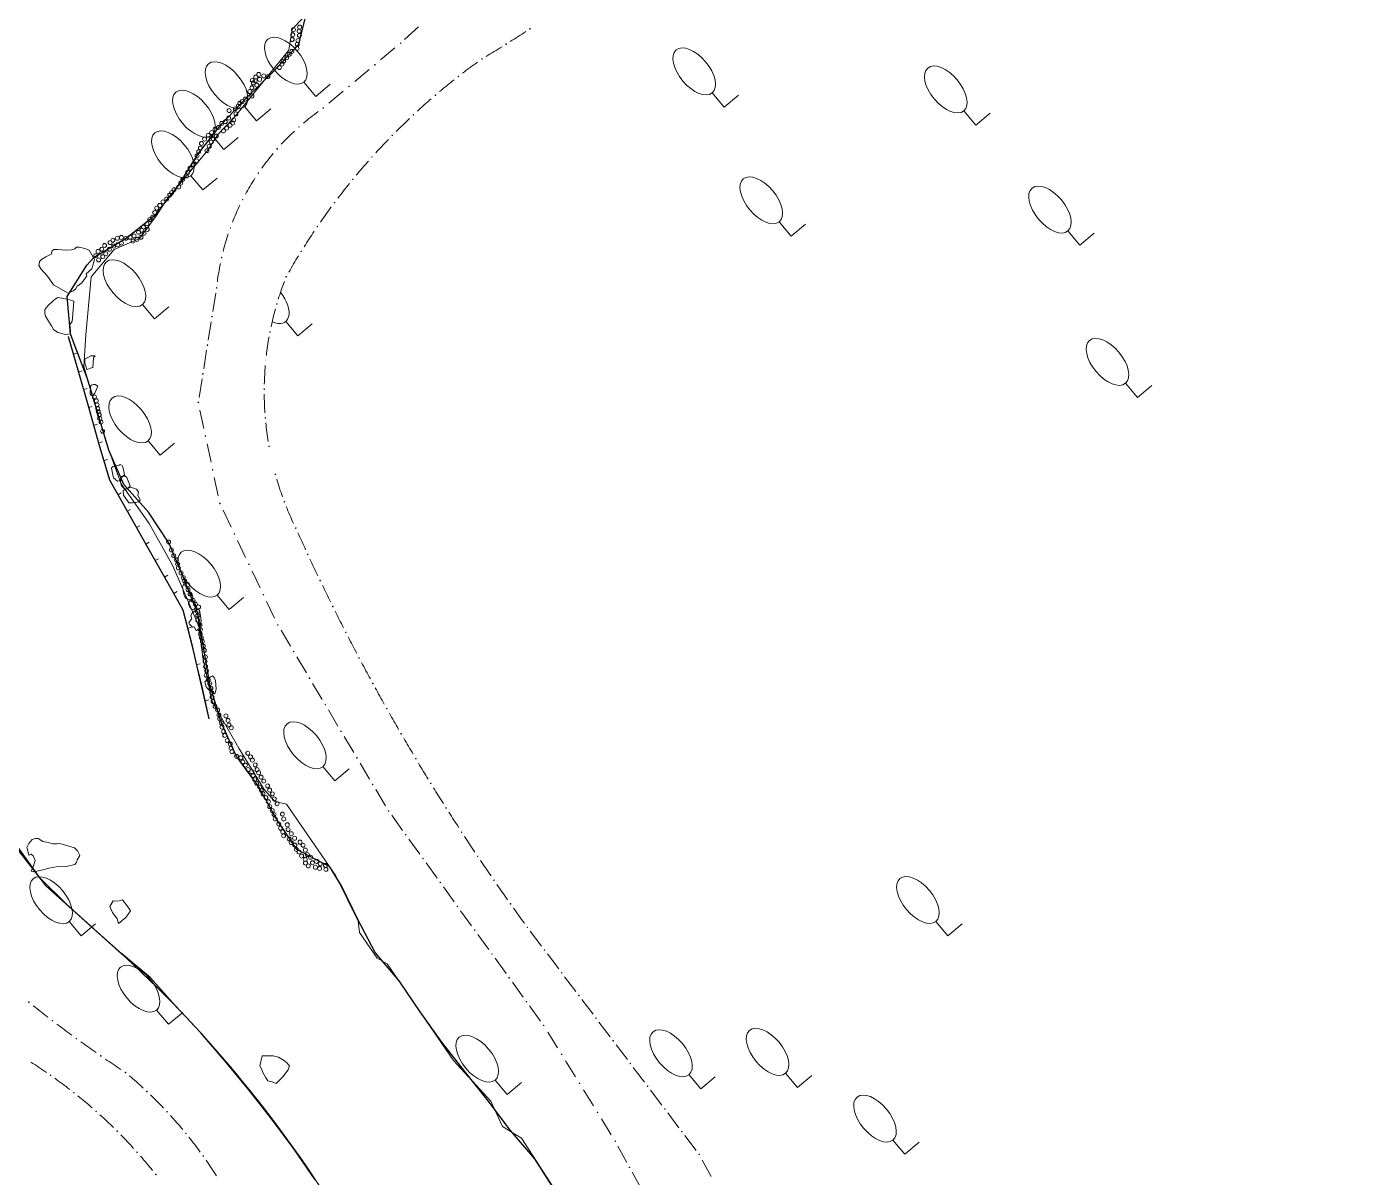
# Model space of a CAD drawing. Header units: metres. Extents: x -10443 to -4073, y -33280 to -26846.
# Drawn here: x -7321.06 to -7285.17, y -29048.05 to -29017.2 of the extents above; entities that cross this region are included whole.
import ezdxf

# ---------------------------------------------------------------- set-up
doc = ezdxf.new("R2010")
doc.units = ezdxf.units.M
doc.header["$MEASUREMENT"] = 0
doc.linetypes.add('CONTINUOUS_1', pattern=[0])
doc.linetypes.add('CONTINUOUS_2', pattern=[0])
for name, color, linetype in [('R6護岸構造(不明)', 224, 'CONTINUOUS'), ('R6護岸構造(杭2列目空洞有)', 1, 'CONTINUOUS'), ('R6護岸構造(矢板留)', 3, 'CONTINUOUS'), ('R6護岸構造(石組・玉石)', 5, 'CONTINUOUS')]:
    doc.layers.add(name, color=color, linetype=linetype)
for name, color, linetype, lineweight in [('園路', 241, 'CONTINUOUS_2', 18), ('木', 254, 'CONTINUOUS_2', 18), ('木材', 241, 'CONTINUOUS_2', 18), ('石', 241, 'CONTINUOUS_2', 18), ('護岸', 241, 'CONTINUOUS_2', 18)]:
    doc.layers.add(name, color=color, linetype=linetype, lineweight=lineweight)

msp = doc.modelspace()

# ---------------------------------------------------------------- hatches: boundary and pattern name
at = {"layer": '園路', "linetype": 'CONTINUOUS_1', "lineweight": 18}
for points in [[(-7307.564, -29017.256, 1), (-7307.579, -29017.256, 1)], [(-7311.031, -29017.639, 1), (-7311.046, -29017.639, 1)], [(-7308.202, -29017.666, 1), (-7308.217, -29017.666, 1)], [(-7311.723, -29018.219, 1), (-7311.738, -29018.219, 1)], [(-7308.85, -29018.06, 1), (-7308.865, -29018.06, 1)], [(-7309.485, -29018.533, 1), (-7309.5, -29018.533, 1)], [(-7312.415, -29018.8, 1), (-7312.43, -29018.8, 1)], [(-7310.099, -29019.034, 1), (-7310.114, -29019.034, 1)], [(-7313.107, -29019.381, 1), (-7313.122, -29019.381, 1)], [(-7310.689, -29019.562, 1), (-7310.704, -29019.562, 1)], [(-7313.758, -29019.889, 1), (-7313.773, -29019.889, 1)], [(-7311.256, -29020.115, 1), (-7311.271, -29020.115, 1)], [(-7314.341, -29020.474, 1), (-7314.356, -29020.474, 1)], [(-7311.798, -29020.692, 1), (-7311.813, -29020.692, 1)], [(-7314.847, -29021.127, 1), (-7314.862, -29021.127, 1)], [(-7312.315, -29021.293, 1), (-7312.33, -29021.293, 1)], [(-7315.268, -29021.838, 1), (-7315.283, -29021.838, 1)], [(-7312.804, -29021.916, 1), (-7312.819, -29021.916, 1)], [(-7315.598, -29022.596, 1), (-7315.613, -29022.596, 1)], [(-7313.265, -29022.559, 1), (-7313.28, -29022.559, 1)], [(-7315.831, -29023.388, 1), (-7315.846, -29023.388, 1)], [(-7313.698, -29023.223, 1), (-7313.713, -29023.223, 1)], [(-7314.101, -29023.905, 1), (-7314.116, -29023.905, 1)], [(-7315.964, -29024.204, 1), (-7315.979, -29024.204, 1)], [(-7314.352, -29024.634, 1), (-7314.367, -29024.634, 1)], [(-7316.088, -29024.971, 1), (-7316.103, -29024.971, 1)], [(-7314.534, -29025.383, 1), (-7314.549, -29025.383, 1)], [(-7316.211, -29025.739, 1), (-7316.226, -29025.739, 1)], [(-7314.647, -29026.146, 1), (-7314.662, -29026.146, 1)], [(-7316.335, -29026.507, 1), (-7316.35, -29026.507, 1)], [(-7314.689, -29026.916, 1), (-7314.704, -29026.916, 1)], [(-7316.459, -29027.275, 1), (-7316.474, -29027.275, 1)], [(-7314.659, -29027.687, 1), (-7314.674, -29027.687, 1)], [(-7316.265, -29028.178, 1), (-7316.28, -29028.178, 1)], [(-7314.559, -29028.451, 1), (-7314.574, -29028.451, 1)], [(-7316.072, -29029.081, 1), (-7316.087, -29029.081, 1)], [(-7314.388, -29029.204, 1), (-7314.403, -29029.204, 1)], [(-7315.879, -29029.984, 1), (-7315.894, -29029.984, 1)], [(-7314.149, -29029.937, 1), (-7314.164, -29029.937, 1)], [(-7315.49, -29030.799, 1), (-7315.505, -29030.799, 1)], [(-7313.842, -29030.644, 1), (-7313.857, -29030.644, 1)], [(-7315.101, -29031.613, 1), (-7315.116, -29031.613, 1)], [(-7313.521, -29031.35, 1), (-7313.536, -29031.35, 1)], [(-7313.191, -29032.05, 1), (-7313.206, -29032.05, 1)], [(-7314.712, -29032.428, 1), (-7314.727, -29032.428, 1)], [(-7312.851, -29032.747, 1), (-7312.866, -29032.747, 1)], [(-7314.323, -29033.243, 1), (-7314.338, -29033.243, 1)], [(-7312.502, -29033.439, 1), (-7312.517, -29033.439, 1)], [(-7313.899, -29033.955, 1), (-7313.914, -29033.955, 1)], [(-7312.144, -29034.126, 1), (-7312.159, -29034.126, 1)], [(-7313.475, -29034.668, 1), (-7313.49, -29034.668, 1)], [(-7311.778, -29034.809, 1), (-7311.793, -29034.809, 1)], [(-7313.052, -29035.38, 1), (-7313.067, -29035.38, 1)], [(-7311.402, -29035.487, 1), (-7311.417, -29035.487, 1)], [(-7312.628, -29036.092, 1), (-7312.643, -29036.092, 1)], [(-7311.018, -29036.16, 1), (-7311.033, -29036.16, 1)], [(-7312.204, -29036.804, 1), (-7312.219, -29036.804, 1)], [(-7310.625, -29036.827, 1), (-7310.64, -29036.827, 1)], [(-7311.78, -29037.517, 1), (-7311.795, -29037.517, 1)], [(-7310.223, -29037.49, 1), (-7310.238, -29037.49, 1)], [(-7311.356, -29038.229, 1), (-7311.371, -29038.229, 1)], [(-7309.812, -29038.147, 1), (-7309.827, -29038.147, 1)], [(-7309.393, -29038.799, 1), (-7309.408, -29038.799, 1)], [(-7310.894, -29038.868, 1), (-7310.909, -29038.868, 1)], [(-7310.432, -29039.507, 1), (-7310.447, -29039.507, 1)], [(-7308.966, -29039.445, 1), (-7308.981, -29039.445, 1)], [(-7309.969, -29040.146, 1), (-7309.984, -29040.146, 1)], [(-7308.53, -29040.086, 1), (-7308.545, -29040.086, 1)], [(-7309.507, -29040.786, 1), (-7309.522, -29040.786, 1)], [(-7308.086, -29040.721, 1), (-7308.101, -29040.721, 1)], [(-7307.634, -29041.35, 1), (-7307.649, -29041.35, 1)], [(-7309.045, -29041.425, 1), (-7309.06, -29041.425, 1)], [(-7308.582, -29042.064, 1), (-7308.597, -29042.064, 1)], [(-7307.173, -29041.959, 1), (-7307.188, -29041.959, 1)], [(-7308.12, -29042.703, 1), (-7308.135, -29042.703, 1)], [(-7306.713, -29042.568, 1), (-7306.728, -29042.568, 1)], [(-7321, -29043.357, 1), (-7321.015, -29043.357, 1)], [(-7307.658, -29043.342, 1), (-7307.673, -29043.342, 1)], [(-7306.252, -29043.176, 1), (-7306.267, -29043.176, 1)], [(-7320.369, -29043.852, 1), (-7320.384, -29043.852, 1)], [(-7305.792, -29043.785, 1), (-7305.807, -29043.785, 1)], [(-7307.195, -29043.981, 1), (-7307.21, -29043.981, 1)], [(-7319.727, -29044.332, 1), (-7319.742, -29044.332, 1)], [(-7305.331, -29044.394, 1), (-7305.346, -29044.394, 1)], [(-7319.073, -29044.796, 1), (-7319.088, -29044.796, 1)], [(-7306.715, -29044.758, 1), (-7306.73, -29044.758, 1)], [(-7318.408, -29045.244, 1), (-7318.423, -29045.244, 1)], [(-7304.871, -29045.002, 1), (-7304.886, -29045.002, 1)], [(-7320.417, -29045.318, 1), (-7320.432, -29045.318, 1)], [(-7306.235, -29045.534, 1), (-7306.25, -29045.534, 1)], [(-7304.41, -29045.611, 1), (-7304.425, -29045.611, 1)], [(-7319.794, -29045.783, 1), (-7319.809, -29045.783, 1)], [(-7317.834, -29045.752, 1), (-7317.849, -29045.752, 1)], [(-7319.198, -29046.283, 1), (-7319.213, -29046.283, 1)], [(-7317.294, -29046.296, 1), (-7317.309, -29046.296, 1)], [(-7305.755, -29046.31, 1), (-7305.77, -29046.31, 1)], [(-7303.95, -29046.22, 1), (-7303.965, -29046.22, 1)], [(-7318.632, -29046.816, 1), (-7318.647, -29046.816, 1)], [(-7316.79, -29046.875, 1), (-7316.805, -29046.875, 1)], [(-7305.275, -29047.087, 1), (-7305.29, -29047.087, 1)], [(-7303.489, -29046.829, 1), (-7303.504, -29046.829, 1)], [(-7318.098, -29047.381, 1), (-7318.113, -29047.381, 1)], [(-7303.029, -29047.437, 1), (-7303.044, -29047.437, 1)], [(-7316.326, -29047.484, 1), (-7316.341, -29047.484, 1)], [(-7304.895, -29047.786, 1), (-7304.91, -29047.786, 1)], [(-7317.597, -29047.976, 1), (-7317.612, -29047.976, 1)]]:
    msp.add_hatch(color=256, dxfattribs=at).paths.add_polyline_path(points, flags=0)

# ---------------------------------------------------------------- linework, layer by layer
at = {"layer": 'R6護岸構造(不明)', "linetype": 'ByBlock'}
for points in [[(-7306.902, -29048.398), (-7307.442, -29047.557), (-7308.096, -29046.8), (-7308.694, -29045.999), (-7309.313, -29045.213), (-7309.935, -29044.43), (-7310.515, -29043.616), (-7311.075, -29042.787), (-7311.724, -29042.026), (-7312.189, -29041.141), (-7312.626, -29040.241), (-7312.939, -29039.728)], [(-7313.327, -29048.122), (-7313.898, -29047.301), (-7314.493, -29046.497), (-7315.109, -29045.709), (-7315.748, -29044.94), (-7316.397, -29044.179), (-7317.082, -29043.45), (-7317.749, -29042.705), (-7318.515, -29042.063), (-7319.26, -29041.396), (-7320.003, -29040.726), (-7320.71, -29040.019)]]:
    msp.add_lwpolyline(points, dxfattribs=at)
at = {"layer": 'R6護岸構造(杭2列目空洞有)', "linetype": 'ByBlock'}
for points in [[(-7319.253, -29023.379), (-7318.395, -29022.866), (-7317.609, -29022.247), (-7316.992, -29021.461), (-7316.466, -29020.61), (-7315.851, -29019.821), (-7315.163, -29019.096), (-7314.447, -29018.397), (-7313.769, -29017.663), (-7313.527, -29016.692), (-7312.742, -29016.073), (-7311.93, -29015.489), (-7311.013, -29015.09), (-7310.488, -29014.239), (-7310.212, -29013.75)], [(-7312.939, -29039.728), (-7313.825, -29039.264), (-7314.373, -29038.428), (-7314.863, -29037.556), (-7315.451, -29036.747), (-7315.857, -29035.833), (-7316.147, -29034.876), (-7316.318, -29033.891), (-7316.486, -29032.905), (-7316.865, -29031.98), (-7317.246, -29031.055), (-7317.797, -29030.221), (-7318.459, -29029.471), (-7318.862, -29028.556), (-7319.151, -29027.599), (-7319.435, -29026.64), (-7319.792, -29025.706), (-7319.895, -29025.434)]]:
    msp.add_lwpolyline(points, dxfattribs=at)
at = {"layer": 'R6護岸構造(矢板留)', "linetype": 'ByBlock'}
msp.add_lwpolyline([(-7316.177, -29035.761), (-7316.399, -29034.786), (-7316.621, -29033.81), (-7316.872, -29032.843), (-7317.363, -29031.971), (-7317.854, -29031.1), (-7318.346, -29030.229), (-7318.837, -29029.358), (-7319.122, -29028.4), (-7319.394, -29027.438), (-7319.667, -29026.475), (-7319.942, -29025.514)], dxfattribs=at)
at = {"layer": 'R6護岸構造(石組・玉石)', "linetype": 'ByBlock'}
for points in [[(-7319.895, -29025.434), (-7319.981, -29024.438), (-7319.451, -29023.589), (-7319.253, -29023.379)], [(-7320.71, -29040.019), (-7321.291, -29039.205)]]:
    msp.add_lwpolyline(points, dxfattribs=at)
at = {"layer": '園路', "linetype": 'CONTINUOUS_1', "lineweight": 18}
for p, q in [((-7310.932, -29017.542), (-7310.561, -29017.206)), ((-7311.576, -29018.09), (-7311.192, -29017.768)), ((-7312.268, -29018.67), (-7311.885, -29018.349)), ((-7312.96, -29019.251), (-7312.577, -29018.93)), ((-7316.073, -29024.834), (-7315.994, -29024.341)), ((-7316.197, -29025.602), (-7316.117, -29025.109)), ((-7316.32, -29026.37), (-7316.241, -29025.876)), ((-7319.807, -29025.98), (-7319.71, -29025.953)), ((-7319.672, -29026.456), (-7319.576, -29026.429)), ((-7319.538, -29026.931), (-7319.441, -29026.904)), ((-7316.444, -29027.138), (-7316.365, -29026.644)), ((-7319.403, -29027.407), (-7319.307, -29027.38)), ((-7316.317, -29027.971), (-7316.422, -29027.482)), ((-7319.269, -29027.882), (-7319.172, -29027.855)), ((-7319.134, -29028.358), (-7319.038, -29028.33)), ((-7316.124, -29028.874), (-7316.228, -29028.385)), ((-7319, -29028.833), (-7318.903, -29028.806)), ((-7315.93, -29029.777), (-7316.035, -29029.288)), ((-7318.616, -29029.75), (-7318.529, -29029.701)), ((-7318.367, -29030.191), (-7318.28, -29030.142)), ((-7315.584, -29030.617), (-7315.799, -29030.166)), ((-7318.118, -29030.632), (-7318.031, -29030.583)), ((-7317.869, -29031.073), (-7317.782, -29031.024)), ((-7315.195, -29031.432), (-7315.41, -29030.98)), ((-7317.62, -29031.515), (-7317.533, -29031.465)), ((-7317.371, -29031.956), (-7317.284, -29031.907)), ((-7314.806, -29032.246), (-7315.021, -29031.795)), ((-7317.122, -29032.397), (-7317.035, -29032.348)), ((-7314.417, -29033.061), (-7314.632, -29032.61)), ((-7316.75, -29033.331), (-7316.653, -29033.307)), ((-7313.991, -29033.814), (-7314.246, -29033.384)), ((-7313.567, -29034.526), (-7313.822, -29034.097)), ((-7316.509, -29034.304), (-7316.411, -29034.28)), ((-7313.143, -29035.239), (-7313.399, -29034.809)), ((-7316.284, -29035.273), (-7316.186, -29035.251)), ((-7312.719, -29035.951), (-7312.975, -29035.521)), ((-7312.296, -29036.663), (-7312.551, -29036.234)), ((-7311.872, -29037.375), (-7312.127, -29036.946)), ((-7311.448, -29038.088), (-7311.704, -29037.658)), ((-7310.986, -29038.751), (-7311.279, -29038.346)), ((-7310.524, -29039.39), (-7310.817, -29038.985)), ((-7310.062, -29040.029), (-7310.355, -29039.624)), ((-7309.599, -29040.669), (-7309.892, -29040.263)), ((-7309.137, -29041.308), (-7309.43, -29040.903)), ((-7308.675, -29041.947), (-7308.968, -29041.542)), ((-7307.26, -29041.854), (-7307.562, -29041.455)), ((-7306.8, -29042.463), (-7307.101, -29042.064)), ((-7308.212, -29042.586), (-7308.505, -29042.181)), ((-7306.339, -29043.071), (-7306.641, -29042.673)), ((-7307.75, -29043.225), (-7308.043, -29042.82)), ((-7307.288, -29043.864), (-7307.581, -29043.459)), ((-7305.879, -29043.68), (-7306.18, -29043.281)), ((-7306.831, -29044.582), (-7307.094, -29044.157)), ((-7305.418, -29044.289), (-7305.72, -29043.89)), ((-7304.958, -29044.897), (-7305.259, -29044.499)), ((-7306.351, -29045.358), (-7306.614, -29044.933)), ((-7304.497, -29045.506), (-7304.799, -29045.107)), ((-7305.871, -29046.135), (-7306.134, -29045.71)), ((-7304.037, -29046.115), (-7304.338, -29045.716)), ((-7303.576, -29046.724), (-7303.878, -29046.325)), ((-7305.391, -29046.911), (-7305.654, -29046.486)), ((-7303.116, -29047.332), (-7303.417, -29046.934)), ((-7304.973, -29047.656), (-7305.212, -29047.216)), ((-7302.715, -29048.031), (-7302.953, -29047.592)), ((-7304.593, -29048.355), (-7304.832, -29047.915))]:
    msp.add_line(p, q, dxfattribs=at)
at = {"layer": '園路', "linetype": 'CONTINUOUS_1', "lineweight": 18, "flags": 128}
msp.add_lwpolyline([(-7316.177, -29035.761), (-7316.391, -29034.784), (-7316.626, -29033.824), (-7316.873, -29032.838), (-7318.865, -29029.309), (-7319.941, -29025.505)], dxfattribs=at)
at = {"layer": '園路', "linetype": 'CONTINUOUS_1', "lineweight": 18}
for centre in [(-7307.572, -29017.256), (-7311.038, -29017.639), (-7308.209, -29017.666), (-7311.73, -29018.219), (-7308.858, -29018.06), (-7309.493, -29018.533), (-7312.422, -29018.8), (-7310.106, -29019.034), (-7313.114, -29019.381), (-7310.697, -29019.562), (-7313.765, -29019.889), (-7311.264, -29020.115), (-7314.349, -29020.474), (-7311.806, -29020.692), (-7314.855, -29021.127), (-7312.322, -29021.293), (-7315.276, -29021.838), (-7312.811, -29021.916), (-7315.605, -29022.596), (-7313.273, -29022.559), (-7315.839, -29023.388), (-7313.705, -29023.223), (-7314.108, -29023.905), (-7315.972, -29024.204), (-7314.359, -29024.634), (-7316.095, -29024.971), (-7314.542, -29025.383), (-7316.219, -29025.739), (-7316.342, -29026.507), (-7314.697, -29026.916), (-7316.466, -29027.275), (-7314.667, -29027.687), (-7316.273, -29028.178), (-7314.566, -29028.451), (-7316.079, -29029.081), (-7314.396, -29029.204), (-7315.886, -29029.984), (-7314.156, -29029.937), (-7315.497, -29030.799), (-7313.85, -29030.644), (-7315.108, -29031.613), (-7313.529, -29031.35), (-7313.198, -29032.05), (-7314.719, -29032.428), (-7312.858, -29032.747), (-7314.33, -29033.243), (-7312.51, -29033.439), (-7313.907, -29033.955), (-7312.152, -29034.126), (-7313.483, -29034.668), (-7311.785, -29034.809), (-7313.059, -29035.38), (-7311.41, -29035.487), (-7312.635, -29036.092), (-7311.025, -29036.16), (-7312.211, -29036.804), (-7310.632, -29036.827), (-7311.788, -29037.517), (-7310.23, -29037.49), (-7311.364, -29038.229), (-7309.82, -29038.147), (-7309.401, -29038.799), (-7310.902, -29038.868), (-7310.439, -29039.507), (-7308.973, -29039.445), (-7309.977, -29040.146), (-7308.538, -29040.086), (-7309.515, -29040.786), (-7308.093, -29040.721), (-7307.641, -29041.35), (-7309.052, -29041.425), (-7308.59, -29042.064), (-7307.181, -29041.959), (-7308.128, -29042.703), (-7306.72, -29042.568), (-7321.008, -29043.357), (-7307.665, -29043.342), (-7306.26, -29043.176), (-7320.377, -29043.852), (-7305.799, -29043.785), (-7307.203, -29043.981), (-7319.735, -29044.332), (-7305.339, -29044.394), (-7319.081, -29044.796), (-7306.723, -29044.758), (-7318.416, -29045.244), (-7304.878, -29045.002), (-7320.425, -29045.318), (-7306.242, -29045.534), (-7304.418, -29045.611), (-7319.801, -29045.783), (-7317.842, -29045.752), (-7319.205, -29046.283), (-7317.301, -29046.296), (-7305.762, -29046.31), (-7303.957, -29046.22), (-7318.639, -29046.816), (-7316.798, -29046.875), (-7305.282, -29047.087), (-7303.497, -29046.829), (-7318.105, -29047.381), (-7303.036, -29047.437), (-7316.333, -29047.484), (-7304.902, -29047.786), (-7317.604, -29047.976)]:
    msp.add_circle(centre, 0.0075, dxfattribs=at)
for centre, radius, start, end in [((-7323.757, -28992.795), 29.331, 302.2632, 303.2399), ((-7323.757, -28992.795), 29.331, 300.7815, 301.7582), ((-7298.426, -29032.711), 17.985, 125.9158, 127.5086), ((-7298.426, -29032.711), 17.985, 128.439, 130.0319), ((-7298.426, -29032.711), 17.985, 130.9623, 132.5552), ((-7309.359, -29024.864), 6.646, 125.8158, 130.1265), ((-7298.426, -29032.711), 17.985, 133.4856, 135.0785), ((-7309.359, -29024.864), 6.646, 132.9431, 137.2539), ((-7298.426, -29032.711), 17.985, 136.0089, 137.6017), ((-7309.359, -29024.864), 6.646, 140.0705, 144.3813), ((-7298.426, -29032.711), 17.985, 138.5321, 140.125), ((-7309.359, -29024.864), 6.646, 147.1979, 151.5087), ((-7298.426, -29032.711), 17.985, 141.0554, 142.6483), ((-7309.359, -29024.864), 6.646, 154.3253, 158.6361), ((-7298.426, -29032.711), 17.985, 143.5787, 145.1716), ((-7298.426, -29032.711), 17.985, 146.102, 147.6948), ((-7309.359, -29024.864), 6.646, 161.4527, 165.7634), ((-7298.426, -29032.711), 17.985, 148.6252, 150.2181), ((-7309.359, -29024.864), 6.646, 168.5801, 172.8908), ((-7306.356, -29026.983), 8.341, 159.2775, 162.7122), ((-7306.356, -29026.983), 8.341, 164.5772, 168.0118), ((-7306.356, -29026.983), 8.341, 169.8768, 173.3115), ((-7306.356, -29026.983), 8.341, 175.1765, 178.6111), ((-7306.356, -29026.983), 8.341, 180.4761, 183.9108), ((-7306.356, -29026.983), 8.341, 185.7758, 189.2105), ((-7306.356, -29026.983), 8.341, 196.3751, 199.8098), ((-7306.356, -29026.983), 8.341, 201.6748, 205.1094), ((-7259.674, -29006.378), 59.362, 204.26146, 204.74405), ((-7259.674, -29006.378), 59.362, 205.00938, 205.49198), ((-7259.674, -29006.378), 59.362, 205.75731, 206.2399), ((-7259.674, -29006.378), 59.362, 206.50523, 206.98783), ((-7259.674, -29006.378), 59.362, 207.25316, 207.73575), ((-7259.674, -29006.378), 59.362, 208.00108, 208.48368), ((-7259.674, -29006.378), 59.362, 208.74901, 209.2316), ((-7259.674, -29006.378), 59.362, 209.49693, 209.97953), ((-7259.674, -29006.378), 59.362, 210.24486, 210.72745), ((-7259.674, -29006.378), 59.362, 210.99278, 211.47538), ((-7259.674, -29006.378), 59.362, 211.74071, 212.2233), ((-7259.674, -29006.378), 59.362, 212.48863, 212.97123), ((-7259.674, -29006.378), 59.362, 213.23656, 213.71915), ((-7259.674, -29006.378), 59.362, 213.98448, 214.46708), ((-7259.674, -29006.378), 59.362, 214.73241, 215.215), ((-7259.674, -29006.378), 59.362, 215.48033, 215.96293), ((-7300.247, -29017.569), 33.106, 231.4252, 232.2906), ((-7300.247, -29017.569), 33.106, 232.8129, 233.6782), ((-7300.247, -29017.569), 33.106, 234.2006, 235.0659), ((-7300.247, -29017.569), 33.106, 235.5883, 236.4536), ((-7328.186, -29056.379), 13.512, 55.5312, 57.6513), ((-7328.186, -29056.379), 13.512, 52.2328, 54.3529), ((-7325.929, -29054.317), 11.779, 47.2926, 49.7247), ((-7328.186, -29056.379), 13.512, 48.9344, 51.0545), ((-7325.929, -29054.317), 11.779, 43.5626, 45.9946), ((-7328.186, -29056.379), 13.512, 45.636, 47.7561), ((-7325.929, -29054.317), 11.779, 39.8326, 42.2646), ((-7328.186, -29056.379), 13.512, 42.3376, 44.4577), ((-7325.929, -29054.317), 11.779, 36.1025, 38.5345), ((-7328.186, -29056.379), 13.512, 39.0391, 41.1593), ((-7325.929, -29054.317), 11.779, 32.3725, 34.8045)]:
    msp.add_arc(centre, radius, start, end, dxfattribs=at)
at = {"layer": '木', "linetype": 'CONTINUOUS_1', "lineweight": 18}
for p, q in [((-7313.313, -29019.066), (-7313.634, -29018.683)), ((-7312.93, -29018.744), (-7313.313, -29019.066)), ((-7302.362, -29019.355), (-7302.684, -29018.972)), ((-7301.979, -29019.034), (-7302.362, -29019.355)), ((-7314.906, -29019.726), (-7315.227, -29019.343)), ((-7314.523, -29019.405), (-7314.906, -29019.726)), ((-7295.616, -29019.84), (-7295.938, -29019.457)), ((-7295.233, -29019.518), (-7295.616, -29019.84)), ((-7315.779, -29020.488), (-7316.101, -29020.105)), ((-7315.396, -29020.167), (-7315.779, -29020.488)), ((-7316.342, -29021.577), (-7316.664, -29021.194)), ((-7315.959, -29021.256), (-7316.342, -29021.577)), ((-7300.565, -29022.812), (-7300.886, -29022.429)), ((-7300.182, -29022.491), (-7300.565, -29022.812)), ((-7292.823, -29023.059), (-7293.144, -29022.676)), ((-7292.44, -29022.738), (-7292.823, -29023.059)), ((-7317.642, -29025.035), (-7317.963, -29024.652)), ((-7317.259, -29024.713), (-7317.642, -29025.035)), ((-7313.798, -29025.488), (-7314.12, -29025.105)), ((-7313.415, -29025.166), (-7313.798, -29025.488)), ((-7291.28, -29027.144), (-7291.602, -29026.761)), ((-7290.897, -29026.823), (-7291.28, -29027.144)), ((-7317.49, -29028.688), (-7317.812, -29028.305)), ((-7317.107, -29028.367), (-7317.49, -29028.688)), ((-7315.634, -29032.823), (-7315.956, -29032.44)), ((-7315.251, -29032.502), (-7315.634, -29032.823)), ((-7312.8, -29037.424), (-7313.122, -29037.041)), ((-7312.417, -29037.103), (-7312.8, -29037.424)), ((-7319.607, -29041.58), (-7319.929, -29041.197)), ((-7319.224, -29041.259), (-7319.607, -29041.58)), ((-7296.364, -29041.575), (-7296.685, -29041.192)), ((-7295.981, -29041.254), (-7296.364, -29041.575)), ((-7317.265, -29043.951), (-7317.586, -29043.568)), ((-7316.882, -29043.63), (-7317.265, -29043.951)), ((-7302.986, -29045.683), (-7303.307, -29045.3)), ((-7300.395, -29045.647), (-7300.716, -29045.264)), ((-7308.182, -29045.829), (-7308.503, -29045.446)), ((-7307.799, -29045.507), (-7308.182, -29045.829)), ((-7302.603, -29045.362), (-7302.986, -29045.683)), ((-7300.012, -29045.326), (-7300.395, -29045.647)), ((-7297.514, -29047.437), (-7297.836, -29047.054)), ((-7297.131, -29047.115), (-7297.514, -29047.437))]:
    msp.add_line(p, q, dxfattribs=at)
for centre in [(-7314.117, -29018.108), (-7303.166, -29018.398), (-7315.709, -29018.769), (-7296.42, -29018.882), (-7316.583, -29019.531), (-7317.146, -29020.62), (-7301.368, -29021.855), (-7293.626, -29022.102), (-7318.445, -29024.077), (-7292.084, -29026.186), (-7318.294, -29027.731), (-7316.438, -29031.866), (-7313.604, -29036.467), (-7320.411, -29040.622), (-7297.167, -29040.618), (-7318.068, -29042.994), (-7308.985, -29044.871), (-7303.789, -29044.726), (-7301.199, -29044.69), (-7298.318, -29046.479)]:
    msp.add_ellipse(centre, major_axis=(-0.482, 0.575), ratio=0.533333, dxfattribs=at)
msp.add_ellipse((-7314.602, -29024.53), major_axis=(-0.482, 0.575), ratio=0.533333, start_param=2.343045, end_param=4.635944, dxfattribs=at)
at = {"layer": '木材', "linetype": 'CONTINUOUS_2', "lineweight": 18}
for centre in [(-7313.915, -29017.279), (-7313.763, -29017.317), (-7313.747, -29017.209), (-7313.947, -29017.542), (-7313.93, -29017.415), (-7313.809, -29017.669), (-7313.793, -29017.57), (-7313.753, -29017.433), (-7314.095, -29018.033), (-7314.027, -29017.943), (-7313.954, -29017.863), (-7313.815, -29017.782), (-7314.289, -29018.294), (-7314.22, -29018.202), (-7314.178, -29018.124), (-7315.014, -29018.634), (-7314.988, -29018.706), (-7314.936, -29018.647), (-7314.925, -29018.551), (-7314.899, -29018.765), (-7314.844, -29018.48), (-7314.82, -29018.612), (-7314.711, -29018.519), (-7314.599, -29018.538), (-7315.205, -29019.141), (-7315.087, -29018.938), (-7315.028, -29018.838), (-7315.027, -29019.058), (-7315.639, -29019.448), (-7315.474, -29019.403), (-7315.39, -29019.326), (-7315.357, -29019.258), (-7315.289, -29019.208), (-7315.838, -29019.794), (-7315.742, -29019.745), (-7315.651, -29019.651), (-7315.614, -29019.842), (-7315.542, -29019.785), (-7315.516, -29019.699), (-7315.516, -29019.699), (-7315.454, -29019.537), (-7316.295, -29020.213), (-7316.198, -29020.111), (-7316.108, -29020.036), (-7316.062, -29020.213), (-7316.02, -29019.955), (-7315.984, -29020.132), (-7315.924, -29019.9), (-7315.793, -29019.995), (-7315.704, -29019.918), (-7316.451, -29020.551), (-7316.406, -29020.452), (-7316.379, -29020.329), (-7316.232, -29020.523), (-7316.171, -29020.406), (-7316.119, -29020.29), (-7316.6, -29020.894), (-7316.51, -29020.797), (-7316.497, -29020.66), (-7316.882, -29021.295), (-7316.785, -29021.2), (-7316.75, -29021.1), (-7316.685, -29020.993), (-7317.178, -29021.647), (-7317.114, -29021.571), (-7316.99, -29021.497), (-7316.937, -29021.391), (-7317.498, -29021.99), (-7317.412, -29021.896), (-7317.313, -29021.82), (-7317.228, -29021.708), (-7317.768, -29022.371), (-7317.686, -29022.308), (-7317.631, -29022.183), (-7317.581, -29022.066), (-7318.067, -29022.713), (-7317.981, -29022.655), (-7317.934, -29022.574), (-7317.92, -29022.738), (-7317.842, -29022.481), (-7317.834, -29022.634), (-7318.978, -29023.065), (-7318.829, -29022.989), (-7318.756, -29022.924), (-7318.734, -29023.08), (-7318.636, -29022.873), (-7318.626, -29023.045), (-7318.528, -29022.85), (-7318.526, -29023.001), (-7318.407, -29022.873), (-7318.294, -29022.847), (-7318.214, -29022.946), (-7318.187, -29022.81), (-7318.11, -29022.903), (-7318.004, -29022.847), (-7319.216, -29023.34), (-7319.153, -29023.223), (-7319.137, -29023.452), (-7319.053, -29023.165), (-7319.027, -29023.366), (-7318.947, -29023.287), (-7318.848, -29023.167), (-7319.249, -29027.128), (-7319.199, -29027.23), (-7319.179, -29027.34), (-7319.161, -29027.437), (-7319.149, -29027.523), (-7319.122, -29027.607), (-7319.106, -29027.702), (-7319.07, -29027.803), (-7319.033, -29028.046), (-7317.26, -29031.019), (-7317.187, -29031.231), (-7317.121, -29031.385), (-7317.057, -29031.494), (-7317.021, -29031.609), (-7316.998, -29031.713), (-7316.927, -29031.848), (-7316.868, -29031.972), (-7316.834, -29032.06), (-7316.749, -29032.165), (-7316.743, -29032.291), (-7316.686, -29032.409), (-7316.603, -29032.58), (-7316.541, -29032.683), (-7316.459, -29032.758), (-7316.49, -29032.878), (-7316.48, -29033.117), (-7316.477, -29032.99), (-7316.422, -29033.237), (-7316.411, -29033.488), (-7316.407, -29033.37), (-7316.384, -29033.582), (-7316.353, -29033.685), (-7316.333, -29033.806), (-7316.305, -29033.922), (-7316.281, -29034.216), (-7316.275, -29034.099), (-7316.27, -29034.357), (-7316.24, -29034.473), (-7316.251, -29034.59), (-7316.193, -29034.714), (-7316.159, -29034.816), (-7316.128, -29034.937), (-7316.109, -29035.053), (-7316.095, -29035.175), (-7316.068, -29035.294), (-7316.014, -29035.427), (-7315.948, -29035.524), (-7315.912, -29035.654), (-7315.889, -29035.761), (-7315.849, -29035.867), (-7315.83, -29035.98), (-7315.722, -29035.682), (-7315.668, -29035.802), (-7315.644, -29035.923), (-7315.579, -29035.996), (-7315.787, -29036.099), (-7315.755, -29036.205), (-7315.69, -29036.34), (-7315.607, -29036.436), (-7315.586, -29036.545), (-7315.563, -29036.638), (-7315.137, -29036.68), (-7315.437, -29036.767), (-7315.324, -29036.801), (-7315.271, -29036.911), (-7315.2, -29036.999), (-7315.063, -29036.78), (-7315.015, -29036.865), (-7314.938, -29036.993), (-7315.13, -29037.12), (-7315.033, -29037.174), (-7314.992, -29037.276), (-7314.953, -29037.389), (-7314.888, -29037.121), (-7314.846, -29037.204), (-7314.783, -29037.321), (-7314.708, -29037.427), (-7314.903, -29037.484), (-7314.823, -29037.588), (-7314.777, -29037.673), (-7314.728, -29037.77), (-7314.607, -29037.556), (-7314.551, -29037.67), (-7314.476, -29037.771), (-7314.652, -29037.872), (-7314.586, -29037.983), (-7314.549, -29038.112), (-7314.429, -29037.908), (-7314.351, -29038.038), (-7314.481, -29038.221), (-7314.431, -29038.325), (-7314.4, -29038.444), (-7314.209, -29038.315), (-7314.175, -29038.444), (-7314.307, -29038.576), (-7314.259, -29038.691), (-7314.202, -29038.787), (-7314.079, -29038.599), (-7314.055, -29038.728), (-7313.97, -29038.84), (-7314.179, -29038.895), (-7314.026, -29038.979), (-7313.974, -29039.078), (-7313.882, -29038.962), (-7313.876, -29039.146), (-7313.736, -29039.066), (-7313.654, -29039.147), (-7313.838, -29039.262), (-7313.76, -29039.331), (-7313.696, -29039.438), (-7313.595, -29039.53), (-7313.593, -29039.278), (-7313.539, -29039.399), (-7313.453, -29039.471), (-7313.293, -29039.582), (-7313.59, -29039.626), (-7313.516, -29039.705), (-7313.403, -29039.618), (-7313.326, -29039.74), (-7313.211, -29039.772), (-7313.195, -29039.649), (-7313.056, -29039.691), (-7313.043, -29039.796)]:
    msp.add_circle(centre, 0.0535, dxfattribs=at)
at = {"layer": '石', "linetype": 'CONTINUOUS_2', "lineweight": 18, "flags": 128}
for points in [[(-7320.732, -29023.557), (-7320.742, -29023.598), (-7320.691, -29023.69), (-7320.512, -29023.886), (-7320.345, -29024.123), (-7319.955, -29024.345), (-7319.818, -29024.282), (-7319.757, -29024.236), (-7319.71, -29024.158), (-7319.586, -29024.07), (-7319.452, -29023.88), (-7319.472, -29023.823), (-7319.32, -29023.688), (-7319.244, -29023.437), (-7319.392, -29023.194), (-7319.503, -29023.145), (-7319.658, -29023.113), (-7319.731, -29023.114), (-7319.779, -29023.154), (-7319.862, -29023.181), (-7319.994, -29023.193), (-7320.243, -29023.169), (-7320.338, -29023.174), (-7320.385, -29023.207), (-7320.401, -29023.251), (-7320.392, -29023.287), (-7320.551, -29023.367), (-7320.665, -29023.438), (-7320.725, -29023.492), (-7320.732, -29023.557)], [(-7320.582, -29024.869), (-7320.573, -29024.943), (-7320.486, -29025.092), (-7320.399, -29025.217), (-7320.352, -29025.316), (-7320.232, -29025.395), (-7320.028, -29025.457), (-7319.895, -29025.434), (-7319.892, -29025.354), (-7319.914, -29025.181), (-7319.847, -29025.1), (-7319.818, -29024.79), (-7319.8, -29024.559), (-7319.975, -29024.501), (-7320.227, -29024.462), (-7320.3, -29024.501), (-7320.344, -29024.538), (-7320.494, -29024.675), (-7320.58, -29024.786), (-7320.582, -29024.869)], [(-7318.75, -29040.641), (-7318.621, -29040.65), (-7318.494, -29040.612), (-7318.37, -29040.773), (-7318.286, -29040.91), (-7318.409, -29041.086), (-7318.604, -29041.245), (-7318.642, -29041.118), (-7318.763, -29040.949), (-7318.839, -29040.795), (-7318.75, -29040.641)], [(-7314.816, -29045.061), (-7314.753, -29044.8), (-7314.583, -29044.795), (-7314.458, -29044.793), (-7314.31, -29044.831), (-7314.179, -29044.915), (-7314.098, -29044.978), (-7314.017, -29045.066), (-7314.055, -29045.172), (-7314.2, -29045.357), (-7314.373, -29045.538), (-7314.483, -29045.492), (-7314.601, -29045.464), (-7314.664, -29045.365), (-7314.737, -29045.239), (-7314.771, -29045.14), (-7314.816, -29045.061)]]:
    msp.add_lwpolyline(points, dxfattribs=at)
for points in [[(-7319.452, -29026.389), (-7319.478, -29026.302), (-7319.509, -29026.218), (-7319.51, -29026.113), (-7319.343, -29026.022), (-7319.234, -29026.027), (-7319.262, -29026.06), (-7319.279, -29026.079), (-7319.295, -29026.347), (-7319.304, -29026.341)], [(-7319.257, -29027.052), (-7319.287, -29027.081), (-7319.336, -29027.091), (-7319.364, -29027.05), (-7319.356, -29026.837), (-7319.325, -29026.81), (-7319.277, -29026.791), (-7319.231, -29026.792), (-7319.159, -29026.836), (-7319.236, -29027.027), (-7319.247, -29027.031), (-7319.254, -29027.031)], [(-7318.502, -29028.962), (-7318.563, -29028.942), (-7318.585, -29028.954), (-7318.657, -29028.976), (-7318.748, -29028.996), (-7318.792, -29029.03), (-7318.796, -29029.034), (-7318.757, -29029.215), (-7318.752, -29029.26), (-7318.735, -29029.295), (-7318.628, -29029.383), (-7318.574, -29029.373), (-7318.545, -29029.335), (-7318.548, -29029.3), (-7318.443, -29029.214), (-7318.492, -29029.002)], [(-7318.292, -29029.513), (-7318.345, -29029.572), (-7318.384, -29029.583), (-7318.426, -29029.592), (-7318.453, -29029.585), (-7318.527, -29029.514), (-7318.551, -29029.412), (-7318.533, -29029.321), (-7318.527, -29029.291), (-7318.496, -29029.268), (-7318.436, -29029.241), (-7318.377, -29029.291)], [(-7318.024, -29029.899), (-7318.079, -29029.938), (-7318.153, -29029.955), (-7318.196, -29029.957), (-7318.229, -29029.965), (-7318.277, -29029.968), (-7318.329, -29029.97), (-7318.466, -29029.765), (-7318.479, -29029.644), (-7318.443, -29029.611), (-7318.37, -29029.589), (-7318.285, -29029.548), (-7318.125, -29029.599), (-7318.07, -29029.684), (-7318.08, -29029.726), (-7318.088, -29029.758)], [(-7316.682, -29032.568), (-7316.747, -29032.56), (-7316.77, -29032.535), (-7316.79, -29032.53), (-7316.823, -29032.483), (-7316.854, -29032.419), (-7316.869, -29032.327), (-7316.889, -29032.209), (-7316.848, -29032.132), (-7316.824, -29032.162), (-7316.619, -29032.459), (-7316.598, -29032.546)], [(-7316.543, -29032.768), (-7316.581, -29032.837), (-7316.619, -29032.831), (-7316.643, -29032.819), (-7316.676, -29032.783), (-7316.688, -29032.767), (-7316.723, -29032.679), (-7316.729, -29032.646), (-7316.668, -29032.556), (-7316.575, -29032.605), (-7316.524, -29032.738)], [(-7316.62, -29033.301), (-7316.667, -29033.255), (-7316.704, -29033.224), (-7316.718, -29033.186), (-7316.683, -29033.127), (-7316.649, -29033.086), (-7316.636, -29033.07), (-7316.649, -29033.044), (-7316.667, -29032.997), (-7316.651, -29032.955), (-7316.635, -29032.931), (-7316.485, -29032.81), (-7316.435, -29032.848), (-7316.396, -29033.049), (-7316.384, -29033.133), (-7316.423, -29033.318), (-7316.495, -29033.38), (-7316.523, -29033.389), (-7316.573, -29033.291)], [(-7316.021, -29035.087), (-7316.168, -29034.998), (-7316.208, -29034.957), (-7316.254, -29034.898), (-7316.288, -29034.769), (-7316.137, -29034.632), (-7316.085, -29034.609), (-7316.038, -29034.649), (-7316.006, -29034.732), (-7315.982, -29034.966)], [(-7321.013, -29039.402), (-7321.06, -29039.208), (-7321.011, -29039.101), (-7320.916, -29038.995), (-7320.829, -29038.97), (-7320.755, -29038.971), (-7320.631, -29039.049), (-7320.489, -29039.071), (-7320.364, -29039.108), (-7320.25, -29039.115), (-7320.182, -29039.098), (-7319.787, -29039.22), (-7319.701, -29039.298), (-7319.638, -29039.426), (-7319.682, -29039.497), (-7319.717, -29039.54), (-7319.727, -29039.612), (-7319.778, -29039.666), (-7320, -29039.719), (-7320.273, -29039.728), (-7320.469, -29039.766), (-7320.669, -29039.818), (-7320.878, -29039.864), (-7320.945, -29039.845), (-7320.891, -29039.729), (-7320.836, -29039.56), (-7320.891, -29039.435), (-7320.944, -29039.391), (-7320.997, -29039.412)]]:
    msp.add_lwpolyline(points, close=True, dxfattribs=at)
at = {"layer": '護岸', "lineweight": 18, "flags": 128}
msp.add_lwpolyline([(-7308.027, -29084.037), (-7314.12, -29087.436), (-7314.469, -29086.607), (-7315.064, -29086.238), (-7315.208, -29085.831), (-7315.723, -29085.309), (-7316.034, -29084.834), (-7316.086, -29084.405), (-7316.489, -29083.689), (-7316.795, -29082.88), (-7317.005, -29081.876), (-7316.678, -29080.744), (-7317.018, -29079.99), (-7317.197, -29078.86), (-7316.921, -29078.482), (-7316.891, -29078.178), (-7316.556, -29077.721), (-7316.39, -29077.025), (-7316.067, -29076.271), (-7315.436, -29075.27), (-7315.393, -29074.651, -0.288423), (-7314.387, -29073.285), (-7314.158, -29072.585), (-7313.935, -29071.949), (-7313.566, -29070.927), (-7313.216, -29070.679), (-7312.856, -29069.834), (-7312.6, -29069.366), (-7312.33, -29068.675), (-7311.893, -29068.289), (-7311.566, -29067.795), (-7311.417, -29067.297), (-7311.061, -29066.936), (-7310.902, -29065.95), (-7310.85, -29065.489), (-7310.537, -29065.05), (-7310.579, -29064.475), (-7310.284, -29063.114), (-7309.907, -29061.875, 0.194338), (-7312.797, -29048.939, 0.069516), (-7318.602, -29041.987), (-7320.553, -29040.237), (-7321.482, -29039.04), (-7322.677, -29038.412), (-7323.767, -29037.819), (-7324.525, -29036.876), (-7325.507, -29036.898), (-7325.728, -29036.491), (-7325.812, -29035.749), (-7326.037, -29035.586), (-7326.494, -29035.146), (-7326.877, -29034.336), (-7326.891, -29033.818, -0.024416), (-7327.219, -29033.198, -0.125332), (-7328.357, -29031.226), (-7328.778, -29030.156, 0.231484), (-7329.771, -29029.304), (-7330.248, -29028.827), (-7330.457, -29027.659, -0.264542), (-7331.793, -29026.825), (-7332.129, -29026.601), (-7332.235, -29026.23), (-7332.434, -29025.998), (-7332.746, -29026.206), (-7334.128, -29026.103, 0.025048), (-7334.587, -29026.138), (-7335.008, -29026.356), (-7335.195, -29026.262), (-7335.617, -29026.39), (-7335.789, -29026.199), (-7335.678, -29025.945), (-7335.881, -29022.611), (-7335.343, -29022.496), (-7333.945, -29022.591), (-7332.838, -29022.321), (-7332.384, -29021.871), (-7331.95, -29021.804), (-7331.887, -29021.795), (-7330.229, -29021.125), (-7330.213, -29021.189), (-7330.071, -29020.83), (-7329.466, -29020.436), (-7328.933, -29020.115), (-7328.357, -29019.748), (-7327.918, -29019.428, -0.101763), (-7326.369, -29017.877), (-7325.81, -29017.66, -0.124184), (-7323.963, -29015.797), (-7322.863, -29014.792, -0.076263), (-7321.489, -29013.523), (-7321.243, -29013.326), (-7320.67, -29012.95), (-7320.493, -29012.885), (-7320.124, -29012.658), (-7320.004, -29012.211, 0.12791), (-7319.139, -29011.436, -0.12455), (-7318.282, -29010.192, 0.042697), (-7316.83, -29009.103, -0.143457), (-7315.828, -29007.785, -0.24416), (-7311.587, -29004.671), (-7309.89, -29003.86), (-7309.596, -29003.389), (-7307.914, -29002.038), (-7305.714, -29000.499), (-7303.65, -28999.406), (-7302.283, -28998.523), (-7301.057, -28997.412, -0.056829), (-7298.013, -28995.17, -0.036659), (-7293.423, -28993.282), (-7292.593, -28993.085), (-7291.78, -28992.458), (-7290.647, -28991.754), (-7289.988, -28991.321), (-7289.277, -28990.658), (-7288.793, -28990.32, -0.222982), (-7287.27, -28988.745), (-7286.893, -28988.676), (-7286.659, -28988.249), (-7284.019, -28985.32), (-7283.947, -28984.914), (-7283.381, -28984.587), (-7282.773, -28983.879), (-7282.3, -28983.087), (-7281.914, -28982.763, -0.123015), (-7279.326, -28979.603), (-7277.639, -28978.336, -0.129953), (-7275.495, -28976.768), (-7272.152, -28974.391), (-7268.494, -28973.279), (-7267.895, -28972.762), (-7266.661, -28972.563), (-7265.559, -28971.851), (-7263.999, -28971.172), (-7263.043, -28970.968), (-7259.643, -28969.513), (-7258.555, -28969.207), (-7258.2, -28969.034), (-7257.595, -28967.956), (-7256.898, -28967.942), (-7256.332, -28967.753), (-7255.465, -28967.032), (-7255.275, -28966.229), (-7255.709, -28965.579), (-7254.757, -28963.969), (-7254.016, -28962.847, -0.222516), (-7251.818, -28957.515), (-7251.146, -28956.986), (-7249.909, -28956.279), (-7247.864, -28955.949, -0.125683), (-7241.647, -28955.806), (-7235.201, -28957.892), (-7232.279, -28958.601), (-7231.659, -28959.085), (-7229.365, -28960.248), (-7227.738, -28961.281), (-7226.553, -28962.298), (-7225.691, -28962.66), (-7224.704, -28963.863), (-7223.151, -28965.295), (-7220.54, -28967.329), (-7218.729, -28969.119), (-7217.104, -28971.016), (-7215.529, -28971.656), (-7215.124, -28972.139), (-7213.482, -28973.035), (-7212.672, -28973.393), (-7211.37, -28973.947), (-7210.637, -28974.259), (-7209.382, -28974.288), (-7208.298, -28974.048), (-7206.989, -28974.504), (-7205.196, -28975.729, -0.376867), (-7204.18, -28980.08), (-7205.608, -28980.636), (-7206.949, -28981.76), (-7210.407, -28982.043), (-7215.233, -28980.263), (-7215.941, -28980.336), (-7217.406, -28981.199), (-7220.27, -28984.518), (-7222.061, -28987.646), (-7222.938, -28988.931), (-7222.996, -28989.398), (-7223.74, -28991.043), (-7224.355, -28991.411), (-7224.443, -28992.012), (-7225.227, -28992.472), (-7225.752, -28993.357), (-7226.08, -28994.753), (-7227.06, -28997.453, 0.089045), (-7227.451, -29007.217, 0.164021), (-7225.363, -29013.609), (-7224.891, -29014.619), (-7224.397, -29014.998), (-7223.056, -29016.95), (-7221.461, -29018.968, 0.188853), (-7218.41, -29020.943, -0.31035), (-7213.68, -29025.959), (-7213.583, -29026.923), (-7213.499, -29027.917, -0.135695), (-7215.762, -29033.195, 0.046883), (-7217.45, -29036.087), (-7217.731, -29036.97), (-7217.785, -29037.374), (-7218.09, -29037.918), (-7218.323, -29038.397), (-7218.546, -29038.736), (-7221.667, -29037.621), (-7221.204, -29036.593), (-7222.078, -29035.522), (-7223.624, -29035.535), (-7226.28, -29034.653), (-7226.072, -29033.498), (-7225.902, -29031.985), (-7225.508, -29030.498), (-7225.495, -29030.365), (-7225.205, -29028.929), (-7225.257, -29027.785), (-7225.444, -29026.968, 0.110139), (-7226.117, -29024.439), (-7227.119, -29024.549), (-7230.301, -29019.872), (-7231.148, -29018.902), (-7232.84, -29016.846), (-7233.167, -29015.358), (-7233.877, -29013.537, -0.14227), (-7233.796, -29004.802), (-7232.694, -28999.028), (-7231.917, -28995.615), (-7231.064, -28991.39), (-7230.094, -28988.338), (-7228.792, -28985.881), (-7228.4, -28984.07), (-7228.324, -28981), (-7228.244, -28979.744), (-7228.635, -28977.996), (-7230.018, -28976.949), (-7229.852, -28976.283), (-7230.31, -28975.777), (-7232.234, -28974.838), (-7233.764, -28974.507), (-7235.662, -28974.09), (-7240.757, -28973.333), (-7242.955, -28973.736), (-7244.424, -28973.536), (-7245.698, -28973.468), (-7247.043, -28974.143), (-7247.661, -28974.528), (-7248.701, -28974.84), (-7249.871, -28975.624), (-7251.542, -28976.705), (-7254.015, -28978.549), (-7256.281, -28980.5), (-7257.502, -28981.755), (-7258.975, -28983.337), (-7262.164, -28984.876), (-7263.759, -28985.391), (-7266.13, -28986.393), (-7266.716, -28986.735), (-7268.002, -28987.008), (-7268.434, -28987.338), (-7269.243, -28987.565), (-7269.795, -28988.007), (-7270.312, -28988.32), (-7270.467, -28988.593), (-7271.154, -28989.005), (-7271.542, -28989), (-7272.777, -28989.531), (-7273.477, -28990.031), (-7274.362, -28990.456), (-7274.963, -28991.048), (-7276.626, -28992.64), (-7277.493, -28993.884), (-7278.497, -28995.188), (-7279.046, -28995.707), (-7279.542, -28995.735), (-7280.319, -28996.519), (-7281.376, -28997.179), (-7283.009, -28997.872), (-7283.762, -28998.009), (-7284.971, -28998.453), (-7285.974, -28998.998), (-7286.73, -28999.04), (-7287.657, -28999.257), (-7288.48, -28999.454), (-7289.405, -28999.582), (-7289.866, -28999.738), (-7290.58, -29000.381), (-7291.295, -29000.169), (-7292.033, -28999.997), (-7293.064, -28999.775), (-7293.491, -28999.967), (-7293.794, -29000.201), (-7294.486, -29000.738), (-7295.443, -29001.508), (-7295.758, -29002.134), (-7296.275, -29002.617), (-7297.017, -29003.089), (-7297.702, -29003.458), (-7299.104, -29003.906), (-7300.881, -29004.588), (-7303.45, -29005.689), (-7304.935, -29007.213), (-7306.251, -29009.3), (-7307.393, -29011.067), (-7307.733, -29011.661), (-7308.21, -29012.127), (-7308.782, -29012.442), (-7309.585, -29013.171), (-7310.357, -29014.148), (-7310.732, -29014.783), (-7311.14, -29015.173), (-7311.641, -29015.337), (-7312.84, -29016.111), (-7313.944, -29017.268), (-7314.037, -29017.825), (-7315.515, -29019.645), (-7315.942, -29020.089), (-7316.213, -29020.507), (-7317.042, -29021.509), (-7317.314, -29021.837), (-7317.587, -29022.261), (-7318.043, -29022.878), (-7318.721, -29023.17), (-7319.339, -29023.908), (-7319.479, -29025.46), (-7319.531, -29026.312), (-7318.907, -29028.43), (-7318.53, -29029.455), (-7317.782, -29030.523), (-7317.146, -29031.657), (-7316.451, -29033.278), (-7316.344, -29034.11), (-7316.096, -29035.296), (-7315.381, -29036.541), (-7314.702, -29037.652), (-7314.408, -29037.976), (-7314.099, -29038.047), (-7312.774, -29039.966), (-7312.177, -29041.189), (-7312.143, -29041.49), (-7311.666, -29042.177), (-7311.398, -29042.326), (-7309.619, -29044.918), (-7308.622, -29046.014), (-7308.305, -29046.693), (-7307.801, -29047.006), (-7306.833, -29048.5), (-7305.563, -29050.474), (-7305.493, -29050.767), (-7305.088, -29051.25), (-7304.676, -29052.003), (-7304.507, -29052.662), (-7304.542, -29053.197), (-7304.403, -29053.794), (-7303.994, -29054.308), (-7303.635, -29054.918), (-7303.524, -29055.836), (-7303.324, -29056.271), (-7303.667, -29057.537), (-7303.462, -29057.958), (-7303.985, -29062.23), (-7304.323, -29064.314), (-7305.209, -29068.166), (-7305.932, -29070.145), (-7306.507, -29072.011), (-7306.199, -29072.379), (-7307.016, -29075.508), (-7307.231, -29076.102), (-7307.217, -29076.486), (-7307.345, -29077.45), (-7307.673, -29078.281), (-7307.822, -29079.036), (-7308.038, -29080.55), (-7307.999, -29081.557), (-7308.027, -29084.037)], format="xyb", dxfattribs=at)

doc.saveas('drawing.dxf')
